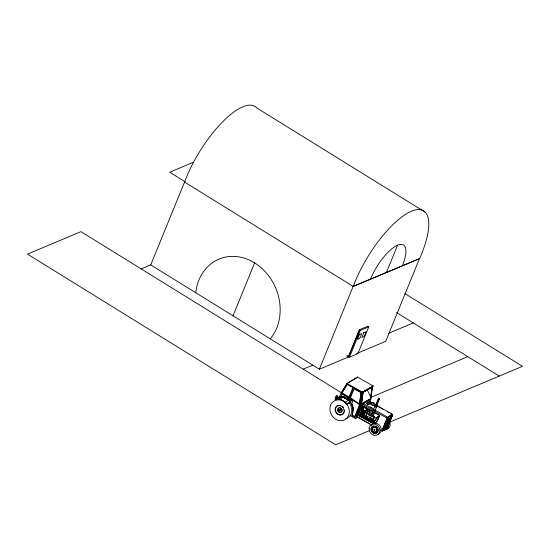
<?xml version="1.0" encoding="UTF-8"?>
<svg xmlns="http://www.w3.org/2000/svg" width="550" height="550" viewBox="0 0 550 550"><rect width="100%" height="100%" fill="white"/><g stroke="black" fill="none" stroke-linecap="round" stroke-linejoin="round"><path stroke-width="0.82" d="M372.536 412.967L372.398 413.366M366.74 403.425C367.895 406.058 372.178 402.744 368.17 402.49C364.471 402.772 369.16 405.646 369.992 403.473M369.951 403.645L368.108 402.504M386.574 425.947L384.691 427.391L386.451 426.229L386.402 426.882L384.443 427.969L387.056 421.458L388.946 420.427L387.145 421.637C386.402 420.977 389.263 418.962 389.263 420.124L386.691 426.436L389.159 419.801M389.304 419.987L387.007 421.561L388.809 420.351M352.935 409.86C352.77 402.435 352.962 414.776 351.663 415.449L354.956 417.237L360.264 404.229L361.879 392.212M362.237 392.899L362.374 392.116L373.044 385.901L357.404 377.032L346.369 383.9L362.237 392.899L372.9 386.684L373.044 385.901M350.357 415.711L355.52 418.632L361.096 404.972L362.78 392.583M361.398 403.954L362.966 392.446L372.137 387.228L370.569 398.736L361.398 403.954L370.569 398.736M361.543 403.996L363.11 392.487M367.29 389.716L367.565 390.005L367.352 389.641M370.425 398.695L372.137 387.228M369.875 401.589L370.803 399.314L372.494 386.918M359.528 403.92L361.061 392.776L354.159 388.857L350.501 397.705L359.459 403.961L361.096 392.872M368.28 402.923L368.548 402.889M375.251 405.116L371.271 414.872L372.212 415.786L373.044 415.628L377.025 405.873M372.914 415.271L373.044 415.628L372.914 415.271A0.962 0.392 22.2 0 0 372.57 415.009M380.634 430.265L382.002 431.062L387.365 427.879L392.748 414.844C393.346 413.036 387.784 416.536 387.104 418.199A1.684 0.461 -60.4 0 0 386.849 418.461M367.916 418.303C368.143 417.374 367.008 418.351 368.053 418.22M377.444 416.632C377.568 418.928 379.624 415.841 377.493 416.481M386.588 426.298L384.312 427.914L386.897 421.444M368.452 401.06L368.411 400.634L372.783 403.267L374.131 403.109L373.099 402.291L372.054 402.689M372.639 428.154L372.412 428.725A2.564 2.234 59.8 0 0 373.051 431.179M141.199 268.916L150.755 264.901L184.553 182.077A67.279 23.286 -58.3 0 1 221.932 122.54A67.279 23.286 -58.3 0 1 256.706 107.931L425.411 212.307M233.028 315.796L254.616 262.9A48.744 41.133 67.2 0 0 195.752 292.738M150.755 264.901L319.364 369.208L353.162 286.385L419.609 258.576L353.258 286.447L184.553 182.077M347.105 355.658L349.477 357.149L357.857 353.629L368.761 326.913L367.703 326.26L359.329 329.78L348.26 356.936L346.919 356.104M349.002 355.774L359.432 330.22M349.477 357.149L360.381 330.433L368.761 326.913M359.439 334.524L357.466 339.364L359.769 338.394L361.749 333.554L359.439 334.524L358.909 334.201M386.437 272.511L397.588 245.183A32.367 11.199 -58.3 0 1 402.442 265.788M337.088 396.722L336.641 397.141L337.425 396.914L336.27 397.671L335.734 397.361L336.978 395.759L337.514 396.062L336.875 398.186L336.476 397.959L337.143 397.011L336.772 397.224M335.857 397.189L336.854 395.931L335.857 397.189L336.497 396.818M335.136 399.204L338.477 397.155L343.303 397.155L348.673 400.201L350.192 402.057C346.053 407.138 344.314 399.809 339.893 399.279L335.136 399.204L338.477 397.155M336.27 397.671L337.514 396.062M336.476 397.959L336.923 397.038M336.731 397.939L337.425 396.914M363.818 332.681L361.845 337.521L364.148 336.552L366.121 331.712L363.818 332.681L363.289 332.351M339.254 397.334L340.828 393.47L346.913 383.577M340.876 396.33L342.011 393.814L348.886 397.705L348.294 399.149L343.193 396.413L340.876 396.33L343.331 396.33L348.294 399.149M346.686 383.384L362.374 392.116M348.157 399.224L348.886 397.705M353.121 387.241L349.133 396.887L342.148 392.927L347.442 384.209M357.404 377.032L357.033 377.678M352.743 407.736L351.347 403.507L348.693 399.994L353.719 387.661M349.786 399.389L350.322 398.461L352.371 399.884C352.296 402.112 348.762 399.568 350.322 398.461M419.513 258.514L385.708 341.337L356.482 353.616M356.757 416.206L360.972 405.886L362.01 405.281L357.479 416.391L356.572 417.079L357.61 416.467L362.147 405.357M356.572 417.079L361.103 405.962M361.164 408.457L363.454 403.507L387.743 417.285M373.746 412.033L379.651 415.381L377.719 420.124A7.205 6.27 59.8 0 1 373.044 423.479L359.281 415.91L363.413 406.168L372.274 411.194M359.281 415.91L363.413 406.168M360.429 415.394L362.608 410.3L374.419 416.996L372.371 422.015L360.429 415.394L362.608 410.3M362.697 409.64L363.825 407.124L366.912 408.87C367.352 413.841 360.119 409.743 363.825 407.124M360.972 415.312L363.082 410.781L360.972 415.312L371.979 421.561L373.794 417.746M362.808 412.885L363.467 411.771L365.083 412.686L364.691 413.634L362.808 412.885L363.467 411.771M361.969 415.119L362.739 413.737L367.441 416.405L366.939 417.622L361.969 415.119L362.739 413.737M364.423 413.793L365.083 412.686M365.784 411.393L366.912 408.87M367.366 411.098L368.108 409.53L369.854 410.52L369.112 412.087L367.366 411.098L368.108 409.53M366.664 417.787L367.441 416.405M368.617 419.079L369.497 417.429L372.453 419.1L371.841 420.592L368.617 419.079L371.841 420.592M375.815 407.268L379.459 398.558L376.564 405.707L375.691 405.329L378.565 398.283L379.356 398.427M375.121 407.014L378.689 398.289M373.017 415.408L372.212 415.786L371.449 414.762M371.566 420.75L372.453 419.1M371.979 421.561L374.089 417.024L363.818 411.194M372.24 422.091L374.419 416.996M375.801 419.602L376.551 417.773L375.904 419.664M372.838 423.603A7.205 6.27 59.8 0 0 377.513 420.241L379.651 415.381M381.92 430.753L387.228 417.746L392.562 414.638L387.386 427.721L386.052 428.498M380.531 429.914L382.051 430.829L387.365 417.821L392.693 414.714M383.515 429.743L382.051 430.595L382.587 430.897L382.972 429.949L388.101 426.958L387.564 426.656L382.436 429.646L382.972 429.949M384.794 426.979L387.042 425.212L385.014 426.442M385.241 425.899L385.351 425.624C389.888 422.558 384.752 426.944 385.351 425.624M385.461 425.356L385.571 425.081C392.363 421.08 381.178 428.491 387.344 424.05M385.681 424.813L385.791 424.545C392.583 420.537 381.397 427.948 387.571 423.507M385.901 424.27C390.053 421.046 386.561 424.848 386.011 424.002L388.142 422.496L386.121 423.727M386.341 423.191L388.341 421.609M386.567 422.647L388.809 420.874L386.788 422.104M385.591 425.432L385.571 425.081M385.811 424.889L385.791 424.545M386.038 424.346L386.011 424.002M387.124 424.593L385.124 426.168M387.564 426.882L392.562 414.638M382.587 430.897L387.716 427.907L388.101 426.958M351.801 400.874L352.371 399.884M387.145 421.637L388.898 420.413M375.691 405.329L376.592 405.659M379.342 398.612L378.984 398.599M377.52 416.501C376.544 418.502 379.837 416.893 377.623 416.419M374.186 429.371L374.474 430.148M342.079 391.799L346.768 384.168M342.629 391.201L345.613 386.348M372.158 426.717L371.284 428.285A3.85 3.348 59.8 0 0 372.976 432.637L373.821 433.098A3.85 3.348 59.8 0 0 377.712 431.805L378.049 430.946A3.85 3.348 59.8 0 0 376.351 426.594M374.261 429.296C373.106 430.533 375.925 430.107 374.337 429.309M372.859 427.763L374.027 427.158L375.794 427.604A2.564 2.234 59.8 0 1 376.915 430.506L376.695 431.076A2.564 2.234 59.8 0 1 374.701 432.087M373.471 427.343L372.274 428.801A2.564 2.234 59.8 0 0 373.402 431.709L373.966 432.018A2.564 2.234 59.8 0 0 376.558 431.159L376.784 430.588A2.564 2.234 59.8 0 0 375.657 427.687L373.89 427.24M346.369 383.9L349.278 382.264M349.69 381.961L356.627 377.919M335.734 397.361L336.627 396.894M342.011 393.814L348.748 397.788M335.541 399.431L338.876 397.382M335.857 399.52L337.171 398.75M335.191 399.066L337.996 398.984L341.275 397.072M337.996 398.984L340.017 399.066L343.303 397.155M340.017 399.066L345.386 402.112L348.673 400.201M362.319 392.253L372.989 386.038M346.713 404.023L350.192 402.057M350.384 401.926L352.392 405.845M360.264 404.229L361.811 392.253L357.397 389.751M361.096 404.972L370.803 399.314M355.52 418.632L357.796 417.306L371.814 425.26M369.854 410.52L367.971 409.606M369.112 412.087L367.503 411.022M371.656 414.989L371.243 415.229L372.268 415.752M386.231 423.459L388.121 422.152M382.051 430.829L384.718 429.275M192.954 162.456L169.689 172.226L185.006 181.699M303.229 369.16L312.792 365.145M388.458 333.362L413.291 322.926M319.364 369.208L349.374 356.599M371.181 397.217L467.782 356.641M369.524 430.595L335.706 444.799L27.5 254.121L80.974 231.66L341.736 392.982M389.978 422.001L522.5 366.334L404.855 293.549M373.704 425.934L371.951 426.841L371.078 428.402A3.85 3.348 59.8 0 0 372.769 432.754L373.622 433.221A3.85 3.348 59.8 0 0 377.506 431.922L377.843 431.069A3.85 3.348 59.8 0 0 376.145 426.717L374.399 426.023L372.666 426.332M369.896 395.505L367.407 389.95M378.641 398.207L379.039 398.296M374.227 429.323L374.962 429.688L374.447 430.244M370.934 406.821C369.765 407.138 372.46 408.293 371.979 407.268M341.296 397.279L343.179 397.361L347.875 400.029M373.058 415.525L372.439 415.745M372.536 415.752L372.68 415.766M375.299 420.111L374.729 420.214L375.904 420.502M339.144 397.602L338.422 397.286M371.442 416.302L370.886 416.371L371.621 416.405M375.506 426.133L375.98 426.394M373.533 431.626L374.096 431.936M349.566 385.303L351.031 386.059M354.454 388.08L355.994 388.877M392.672 414.418L373.533 403.562A2.083 0.853 22.2 0 1 373.952 403.837M369.188 401.479L371.401 402.731M378.022 406.491L383.178 409.413M387.592 411.916L389.07 412.754M390.541 413.586L392.013 414.425M362.808 404.422L387.104 418.199M363.206 406.292L379.445 415.504M363.688 407.199L366.774 408.953M362.835 409.558L365.922 411.311M362.471 410.376L374.282 417.079M362.746 410.981L373.746 417.223M336.208 396.206L336.744 396.509M363.199 411.936L364.808 412.844M337.095 397.726L336.841 397.746M363.082 412.72L364.691 413.634M387.179 427.604L387.716 427.907M369.222 417.587L372.178 419.265M362.471 413.902L367.166 416.563M362.244 414.961L366.939 417.622M361.316 415.112L372.322 421.362M360.559 415.312L372.371 422.015M359.487 415.793L373.044 423.479M357.273 416.721L371.814 424.964M396.516 312.551L499.242 376.104M359.329 329.78L360.381 330.433M350.116 398.578L352.165 400.001M350.659 399.768L352.007 400.751M349.03 400.978L349.993 402.112M345.386 402.112L346.913 403.968M373.45 413.82L373.622 414.274A0.962 0.839 59.8 0 1 372.652 415.202M254.616 262.9A48.744 41.133 67.2 0 1 270.298 338.855M353.258 286.447A67.279 23.286 -58.3 0 1 411.441 211.234A67.279 23.286 -58.3 0 1 419.609 258.576M370.425 279.242A32.367 11.199 -58.3 0 1 397.588 245.183M371.559 424.916A5.94 5.163 59.8 0 1 380.084 426.002A5.94 5.163 59.8 0 1 377.891 434.473M388.809 424.408A5.94 5.163 59.8 0 1 382.793 430.045M389.812 422.125A5.94 5.163 59.8 0 1 386.918 429.213M373.718 413.655A0.962 0.839 59.8 0 1 372.707 414.954M372.501 413.339A0.962 0.839 59.8 0 1 372.694 413.243M344.107 412.418A4.978 4.324 59.8 0 1 338.607 414.446A4.978 4.324 59.8 0 1 335.555 408.464A4.978 4.324 59.8 0 1 340.526 405.391M342.684 406.608A4.978 4.324 59.8 0 1 343.516 407.598M344.41 410.004A4.978 4.324 59.8 0 1 344.41 411.249M339.096 409.942A0.804 0.701 59.8 0 1 340.093 409.461A0.804 0.701 59.8 0 1 340.388 410.678A0.804 0.701 59.8 0 1 339.24 410.534M387.812 417.725A1.684 0.461 -60.4 0 1 387.496 419.134A1.684 0.461 -60.4 0 1 386.368 420.592M386.409 419.203A1.684 0.461 -60.4 0 1 386.616 418.818M390.754 415.869A1.684 0.461 -60.4 0 1 390.507 417.636A1.684 0.461 -60.4 0 1 389.263 418.364M390.321 416.268A1.684 0.461 -60.4 0 1 390.548 416.02M336.132 399.864A10.753 9.35 59.8 0 1 337.562 399.08M348.934 402.387A10.753 9.35 59.8 0 1 351.711 411.4L351.065 413.923L349.8 416.103L348.006 417.78A10.753 9.35 59.8 0 1 345.806 418.853M374.282 404.126A2.083 0.853 22.2 0 1 373.704 405.199A2.083 0.853 22.2 0 1 370.996 404.037A2.083 0.853 22.2 0 1 371.573 402.964M374.172 404.401A2.083 0.853 22.2 0 1 373.594 405.467A2.083 0.853 22.2 0 1 370.886 404.305A2.083 0.853 22.2 0 1 371.463 403.232M371.896 414.315A0.962 0.839 59.8 0 1 372.068 413.648M366.389 414.783L366.822 414.178L366.389 414.783M368.809 416.158L369.236 415.546L368.809 416.158M375.739 417.704L376.922 418.213L375.739 417.704M353.457 409.688L352.351 415.119L354.764 416.494L359.521 404.841L353.169 400.366L351.89 403.494L352.66 405.034L353.457 409.688M370.281 417.752L371.154 418.151L370.329 417.718M347.332 417.533L345.544 419.217A10.753 9.35 59.8 0 1 329.966 410.376L329.966 407.681A10.753 9.35 59.8 0 1 343.31 401.177A10.753 9.35 59.8 0 1 347.332 417.533M375.856 404.999L375.643 404.979A0.962 0.392 22.2 0 0 375.237 405.219L375.279 405.343A0.962 0.392 22.2 0 0 376.42 405.989A0.962 0.392 22.2 0 0 376.998 405.646A0.962 0.392 22.2 0 0 375.856 404.999M369.132 428.312A5.94 5.163 59.8 0 0 376.523 435.27A5.94 5.163 59.8 0 0 377.719 425.624A5.94 5.163 59.8 0 0 369.132 428.312M387.207 420.42A1.684 0.461 -60.4 0 0 388.211 417.959A1.684 0.461 -60.4 0 0 386.636 419.815A1.684 0.461 -60.4 0 0 387.207 420.42M390.431 418.543A1.684 0.461 -60.4 0 0 391.442 416.075A1.684 0.461 -60.4 0 0 389.861 417.938A1.684 0.461 -60.4 0 0 390.431 418.543M369.634 412.418A0.804 0.701 59.8 0 0 370.631 413.353A0.804 0.701 59.8 0 0 370.796 412.053A0.804 0.701 59.8 0 0 369.634 412.418M373.292 421.328A0.804 0.701 59.8 0 0 374.289 422.263A0.804 0.701 59.8 0 0 374.454 420.963A0.804 0.701 59.8 0 0 373.292 421.328M337.789 409.482A2.406 2.097 59.8 0 0 340.787 412.301A2.406 2.097 59.8 0 0 341.275 408.389A2.406 2.097 59.8 0 0 337.789 409.482M337.652 409.558A2.406 2.097 59.8 0 0 340.649 412.383A2.406 2.097 59.8 0 0 341.137 408.471A2.406 2.097 59.8 0 0 337.652 409.558M338.889 410.066A0.804 0.701 59.8 0 0 339.886 411.008A0.804 0.701 59.8 0 0 340.051 409.702A0.804 0.701 59.8 0 0 338.889 410.066M373.154 421.403A0.804 0.701 59.8 0 0 374.158 422.345A0.804 0.701 59.8 0 0 374.316 421.039A0.804 0.701 59.8 0 0 373.154 421.403M335.143 409.062A4.978 4.324 59.8 0 0 341.337 414.899A4.978 4.324 59.8 0 0 342.341 406.808A4.978 4.324 59.8 0 0 335.143 409.062"/></g></svg>
